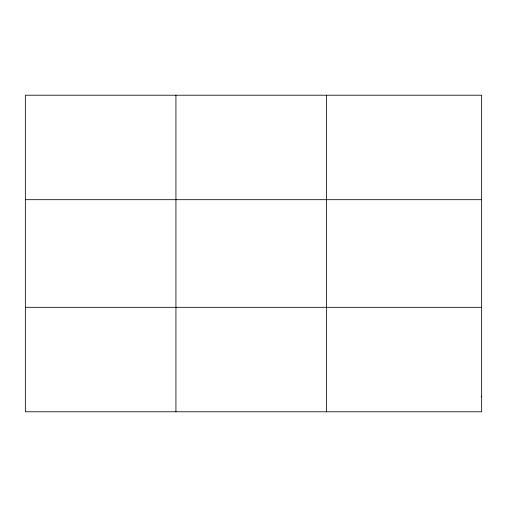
<?xml version="1.0" encoding="UTF-8"?>
<svg xmlns="http://www.w3.org/2000/svg" width="507" height="507" viewBox="0 0 507 507"><rect width="100%" height="100%" fill="white"/><g stroke="black" fill="none" stroke-linecap="round" stroke-linejoin="round"><path stroke-width="0.76" d="M326.508 95.215L326.508 411.785M25.35 199.682L481.65 199.682M25.35 307.318L481.65 307.318M175.929 95.215L175.929 411.785M481.65 396.861L481.65 411.785L25.35 411.785L25.35 95.215L481.65 95.215L481.65 396.861"/></g></svg>
